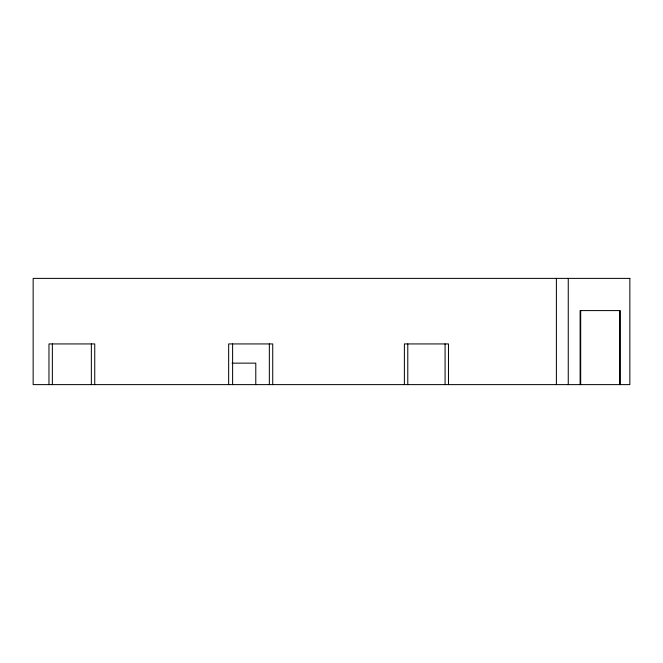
<?xml version="1.0" encoding="UTF-8"?>
<svg xmlns="http://www.w3.org/2000/svg" width="663" height="663" viewBox="0 0 663 663"><rect width="100%" height="100%" fill="white"/><g stroke="black" fill="none" stroke-linecap="round" stroke-linejoin="round"><path stroke-width="0.99" d="M232.042 363.142L255.785 363.142L255.785 384.615M620.245 384.615L620.245 310.591L580.125 310.591L580.125 384.615M619.681 310.591L619.681 384.615M580.689 310.591L580.689 384.615M568.257 278.385L568.257 384.615M556.39 278.385L556.39 384.615M448.47 384.615L448.47 343.931L404.389 343.931L404.389 384.615M445.08 343.931L445.08 384.615M407.786 343.931L407.786 384.615M272.733 384.615L272.733 343.931L228.66 343.931L228.66 384.615M269.344 343.931L269.344 384.615M232.614 343.931L232.614 384.615M94.743 384.615L94.743 343.931L48.971 343.931L48.971 384.615M91.353 343.931L91.353 384.615M52.36 343.931L52.36 384.615M629.85 278.385L33.15 278.385L33.15 384.615L629.85 384.615L629.85 278.385"/></g></svg>
